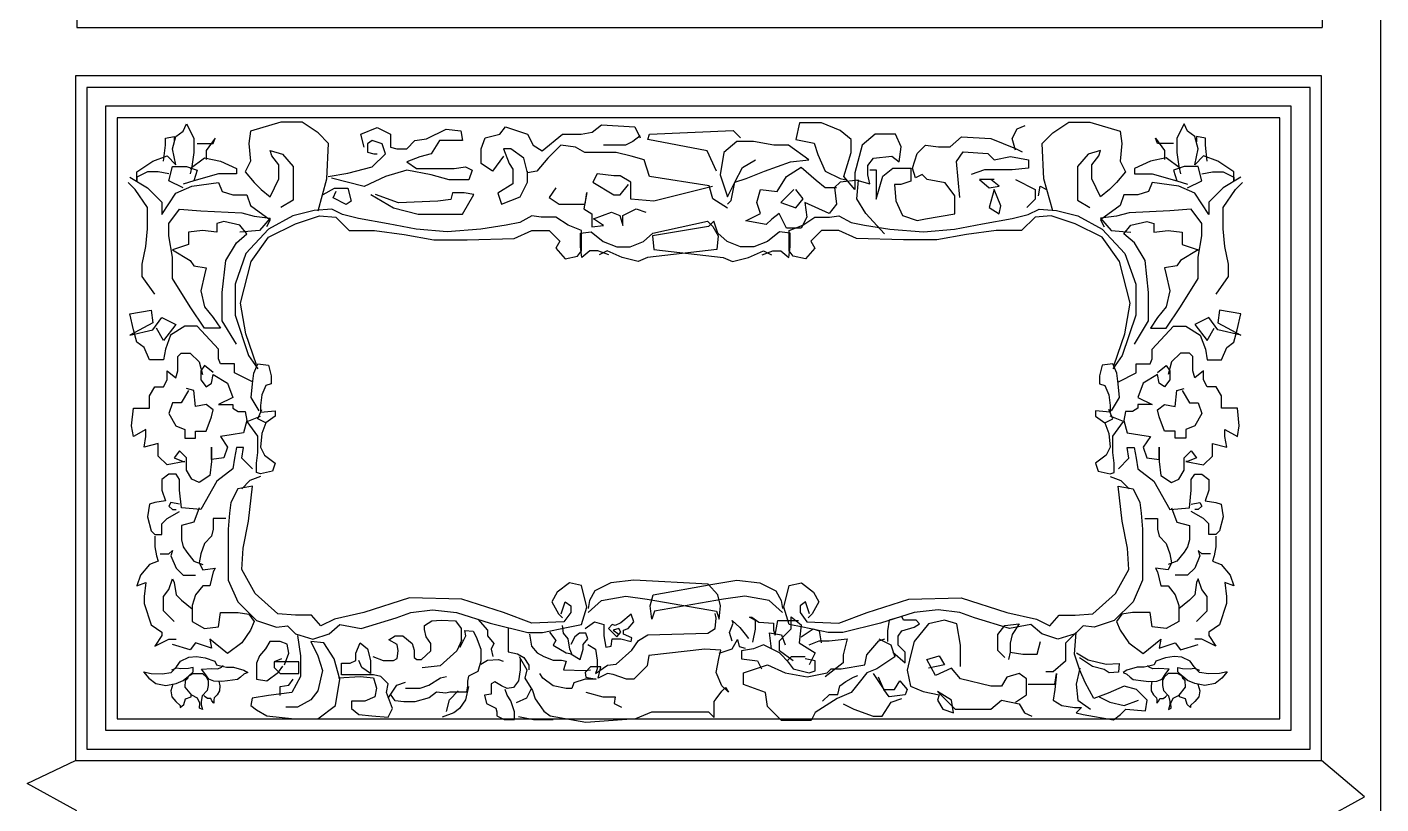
# Model space of a CAD drawing. Extents: x 1684 to 4686, y 4591 to 8092.
# Drawn here: x 2717 to 3659, y 6774 to 7314 of the extents above; entities that cross this region are included whole.
import ezdxf

# ---------------------------------------------------------------- set-up
doc = ezdxf.new("R2010")
doc.units = 0
doc.header["$MEASUREMENT"] = 0
doc.layers.add('3', color=3, linetype='CONTINUOUS')
doc.layers.add('7', color=7, linetype='CONTINUOUS')

msp = doc.modelspace()

# ---------------------------------------------------------------- linework, layer by layer
at = {"layer": '3'}
for p, q in [((2717.01, 6788.38), (2750.63, 6804.34)), ((3647.8, 6778.99), (3617.81, 6804.34)), ((2751.59, 6769.32), (2717.01, 6788.38)), ((3618.28, 6762.84), (3647.8, 6778.99))]:
    msp.add_line(p, q, dxfattribs=at)
for points in [[(2758.63, 6812.34), (3609.81, 6812.34), (3609.81, 7272.44), (2758.63, 7272.44)], [(2779.63, 6833.34), (3588.81, 6833.34), (3588.81, 7251.44), (2779.63, 7251.44)]]:
    msp.add_lwpolyline(points, close=True, dxfattribs=at)
for points in [[(2815.7, 7212.5), (2808.28, 7213.73), (2800.87, 7213.73), (2793.46, 7210.03), (2793.46, 7207.56), (2793.46, 7213.73), (2804.58, 7221.14), (2814.46, 7224.84), (2820.64, 7218.67), (2818.17, 7229.77), (2820.64, 7238.41), (2825.58, 7242.11), (2828.05, 7247.05), (2832.99, 7237.18), (2832.99, 7227.31), (2831.76, 7217.43), (2830.52, 7212.5)], [(2919.47, 7186.58), (2925.65, 7208.8), (2926.88, 7233.48), (2919.47, 7240.88), (2908.35, 7248.28), (2893.53, 7248.28), (2872.52, 7242.11), (2871.29, 7233.48), (2872.52, 7221.14), (2868.82, 7213.73), (2875, 7206.33), (2879.94, 7201.39), (2886.11, 7196.46), (2892.29, 7208.8), (2892.29, 7218.67), (2887.35, 7224.84), (2886.11, 7228.54), (2894.76, 7226.07), (2902.17, 7217.43), (2902.17, 7203.86), (2902.17, 7193.99), (2893.53, 7189.05)], [(3048.56, 7224.61), (3040.84, 7214.33), (3033.12, 7219.47), (3033.12, 7229.75), (3035.69, 7237.46), (3045.98, 7240.03), (3049.84, 7245.17), (3065.28, 7240.03), (3069.14, 7232.32), (3075.57, 7228.46), (3089.72, 7240.03), (3102.59, 7240.03), (3110.31, 7241.31), (3116.74, 7246.45), (3139.9, 7245.17), (3143.76, 7237.46)], [(3294.37, 7207.92), (3303.38, 7205.35), (3302.09, 7211.78), (3302.09, 7218.2), (3305.95, 7223.34), (3318.82, 7224.63), (3323.96, 7220.77), (3325.25, 7231.06), (3321.39, 7240.05), (3307.24, 7240.05), (3298.23, 7232.34), (3293.09, 7213.06), (3293.09, 7201.5), (3285.37, 7210.49), (3290.51, 7227.2), (3290.51, 7236.2), (3282.8, 7242.62), (3269.93, 7247.76), (3254.49, 7247.76), (3251.92, 7236.2), (3264.78, 7233.63), (3267.36, 7225.91), (3272.5, 7214.35), (3282.8, 7209.21), (3287.94, 7207.92)], [(3404.87, 7228.91), (3402.59, 7236.87), (3406.01, 7243.7), (3411.7, 7245.98)], [(3430.75, 7186.58), (3424.57, 7208.8), (3423.34, 7233.48), (3430.75, 7240.88), (3441.87, 7248.28), (3456.69, 7248.28), (3477.7, 7242.11), (3478.93, 7233.48), (3477.7, 7221.14), (3481.4, 7213.73), (3475.23, 7206.33), (3470.28, 7201.39), (3464.11, 7196.46), (3457.93, 7208.8), (3457.93, 7218.67), (3462.87, 7224.84), (3464.11, 7228.54), (3455.46, 7226.07), (3448.05, 7217.43), (3448.05, 7203.86), (3448.05, 7193.99), (3456.69, 7189.05)], [(3534.52, 7212.5), (3541.94, 7213.73), (3549.35, 7213.73), (3556.76, 7210.03), (3556.76, 7207.56), (3556.76, 7213.73), (3545.64, 7221.14), (3535.76, 7224.84), (3529.58, 7218.67), (3532.05, 7229.77), (3529.58, 7238.41), (3524.64, 7242.11), (3522.17, 7247.05), (3517.23, 7237.18), (3517.23, 7227.31), (3518.46, 7217.43), (3519.7, 7212.5)], [(2811.99, 7221.14), (2813.23, 7232.24), (2813.23, 7237.18), (2819.4, 7238.41), (2819.4, 7234.71)], [(2835.46, 7233.48), (2841.64, 7233.48), (2846.58, 7233.48), (2847.82, 7237.18), (2841.64, 7228.54), (2841.64, 7222.37)], [(2951.57, 7230.96), (2949.29, 7240.07), (2960.69, 7244.62), (2969.8, 7240.07), (2969.8, 7230.96), (2974.36, 7229.82), (2981.2, 7229.82), (2986.89, 7235.52), (2994.87, 7236.65), (3008.54, 7243.48), (3018.8, 7242.34), (3019.94, 7235.52), (3011.96, 7235.52), (3003.99, 7235.52), (2998.29, 7226.41), (2990.31, 7224.13), (2981.2, 7220.72), (2988.03, 7216.17), (3001.71, 7216.17), (3014.24, 7216.17), (3022.22, 7217.3), (3026.78, 7215.03), (3024.5, 7208.2), (3010.82, 7208.2), (2998.29, 7211.61), (2981.2, 7215.03), (2966.38, 7210.48), (2951.57, 7203.65), (2928.78, 7209.34)], [(3143.76, 7238.74), (3138.61, 7234.89), (3133.47, 7232.32), (3118.03, 7232.32)], [(3196.79, 7214.33), (3190.36, 7228.46), (3148.9, 7236.17), (3150.19, 7240.03), (3208.37, 7242.6), (3213.51, 7237.46)], [(3303.46, 7215.25), (3308.01, 7215.25), (3308.01, 7202.73), (3308.01, 7194.76), (3312.57, 7210.69), (3319.41, 7216.39), (3331.94, 7216.39), (3331.94, 7207.28), (3325.11, 7205), (3320.55, 7205), (3321.69, 7193.62), (3326.24, 7183.38), (3336.5, 7179.96), (3342.2, 7181.1), (3362.71, 7184.52), (3362.71, 7197.04), (3355.87, 7206.14), (3343.34, 7208.42), (3339.92, 7211.83), (3335.36, 7209.56), (3333.08, 7216.39), (3336.5, 7226.63), (3342.2, 7232.32), (3351.31, 7231.18), (3359.29, 7231.18), (3367.27, 7238.01), (3387.78, 7236.87), (3404.87, 7230.04), (3409.43, 7227.77)], [(3514.76, 7233.48), (3508.58, 7233.48), (3503.64, 7233.48), (3502.4, 7237.18), (3508.58, 7228.54), (3508.58, 7222.37)], [(3538.23, 7221.14), (3537, 7232.24), (3537, 7237.18), (3530.82, 7238.41), (3530.82, 7234.71)], [(2926.5, 7210.48), (2940.18, 7212.75), (2957.27, 7217.3), (2966.38, 7226.41), (2964.11, 7233.24), (2957.27, 7235.52), (2953.85, 7233.24), (2953.85, 7227.55), (2958.41, 7226.41), (2960.69, 7226.41)], [(3204.51, 7188.62), (3194.22, 7195.05), (3191.64, 7204.05), (3150.19, 7210.47), (3146.33, 7222.04), (3137.33, 7224.61), (3127.03, 7227.18), (3105.16, 7227.18), (3098.73, 7231.03), (3088.44, 7232.32), (3079.43, 7223.32), (3071.71, 7214.33), (3065.28, 7213.04), (3062.71, 7223.32), (3053.7, 7229.75), (3048.56, 7229.75), (3052.42, 7219.47), (3054.99, 7215.61), (3054.99, 7205.33), (3044.7, 7198.91), (3047.27, 7191.19), (3060.13, 7196.34), (3065.28, 7206.62), (3065.28, 7214.33)], [(3204.51, 7191.19), (3207.08, 7193.77), (3209.65, 7206.62), (3217.37, 7209.19), (3230.24, 7214.33), (3248.25, 7220.75), (3261.11, 7222.04), (3246.96, 7232.32), (3236.67, 7232.32), (3222.52, 7234.89), (3210.94, 7234.89), (3201.94, 7227.18), (3199.36, 7211.76), (3204.51, 7196.34), (3209.65, 7206.62), (3214.8, 7216.9), (3223.81, 7222.04)], [(3366.13, 7195.9), (3363.85, 7220.94), (3368.4, 7227.77), (3385.5, 7226.63), (3390.05, 7222.08), (3401.45, 7224.35), (3413.98, 7222.08), (3413.98, 7216.39), (3402.59, 7215.25), (3383.22, 7215.25), (3374.1, 7211.83)], [(2825.58, 7202.63), (2815.7, 7207.56), (2818.17, 7217.43), (2828.05, 7217.43), (2835.46, 7214.97), (2832.99, 7207.56), (2825.58, 7205.09)], [(2830.52, 7216.2), (2840.4, 7223.6), (2851.52, 7221.14), (2862.64, 7216.2), (2862.64, 7212.5), (2850.29, 7212.5), (2832.99, 7207.56)], [(3313.67, 7170.66), (3300.81, 7184.79), (3294.37, 7195.07), (3295.66, 7207.92), (3282.8, 7206.64), (3278.94, 7202.78), (3280.22, 7191.22), (3275.08, 7184.79), (3258.35, 7192.5), (3259.64, 7182.22), (3255.78, 7174.51), (3245.49, 7174.51), (3240.34, 7184.79), (3235.19, 7180.94), (3231.33, 7177.08), (3217.18, 7179.65), (3227.48, 7184.79), (3224.9, 7192.5), (3227.48, 7201.5), (3239.05, 7200.21), (3245.49, 7210.49), (3255.78, 7216.92), (3266.07, 7207.92), (3272.5, 7202.78), (3280.22, 7202.78)], [(3519.7, 7216.2), (3509.82, 7223.6), (3498.7, 7221.14), (3487.58, 7216.2), (3487.58, 7212.5), (3499.93, 7212.5), (3517.23, 7207.56)], [(3524.64, 7202.63), (3534.52, 7207.56), (3532.05, 7217.43), (3522.17, 7217.43), (3514.76, 7214.97), (3517.23, 7207.56), (3524.64, 7205.09)], [(2788.52, 7210.03), (2800.87, 7202.63), (2810.76, 7192.75), (2810.76, 7184.12), (2820.64, 7198.92), (2831.76, 7203.86), (2850.29, 7206.33), (2852.76, 7200.16), (2860.17, 7197.69), (2870.05, 7197.69), (2872.52, 7190.29), (2886.11, 7180.41), (2883.64, 7175.48)], [(3193.97, 7203.61), (3153.12, 7193.41), (3137.07, 7194.86), (3137.07, 7206.53), (3129.77, 7210.9), (3125.39, 7210.9), (3113.72, 7212.36), (3110.8, 7206.53), (3125.39, 7197.78), (3129.77, 7197.78), (3135.61, 7205.07)], [(3390.05, 7208.42), (3379.8, 7208.42), (3386.64, 7202.73), (3393.47, 7203.86), (3387.78, 7208.42)], [(3404.87, 7208.42), (3418.54, 7201.59), (3418.54, 7194.76), (3412.84, 7189.07)], [(3561.7, 7210.03), (3549.35, 7202.63), (3539.47, 7192.75), (3539.47, 7184.12), (3529.58, 7198.92), (3518.46, 7203.86), (3499.93, 7206.33), (3497.46, 7200.16), (3490.05, 7197.69), (3480.17, 7197.69), (3477.7, 7190.29), (3464.11, 7180.41), (3466.58, 7175.48)], [(2805.81, 7128.58), (2797.17, 7140.92), (2797.17, 7149.56), (2799.64, 7161.9), (2800.87, 7174.24), (2800.87, 7189.05), (2792.22, 7201.39), (2787.28, 7206.33)], [(2923.08, 7197.95), (2931.06, 7202.51), (2940.18, 7202.51), (2942.46, 7193.4), (2939.04, 7191.13), (2929.92, 7195.68), (2932.2, 7200.23)], [(2956.13, 7197.95), (2972.08, 7188.85), (2989.17, 7184.3), (3003.99, 7184.3), (3019.94, 7184.3), (3027.92, 7197.95), (3021.08, 7199.09), (3013.1, 7199.09), (3011.96, 7194.54), (3002.85, 7193.4), (2975.5, 7192.26), (2959.55, 7197.95)], [(3084.98, 7202.73), (3080.42, 7195.9), (3087.26, 7191.34), (3091.82, 7191.34), (3105.49, 7191.34), (3106.63, 7199.31), (3104.35, 7187.93), (3110.05, 7184.52), (3110.05, 7175.41), (3118.03, 7176.55), (3111.19, 7181.1), (3123.72, 7185.65), (3129.42, 7183.38), (3131.7, 7176.55), (3131.7, 7183.38), (3140.82, 7187.93), (3147.65, 7185.65)], [(3250.63, 7201.5), (3241.63, 7192.5), (3251.92, 7188.65), (3257.07, 7195.07), (3251.92, 7201.5)], [(3390.05, 7201.59), (3386.64, 7189.07), (3393.47, 7184.52), (3394.61, 7190.21), (3390.05, 7201.59)], [(3420.82, 7197.04), (3421.96, 7203.86), (3426.52, 7201.59)], [(3544.41, 7128.58), (3553.06, 7140.92), (3553.06, 7149.56), (3550.58, 7161.9), (3549.35, 7174.24), (3549.35, 7189.05), (3558, 7201.39), (3562.94, 7206.33)], [(2862.64, 7094.03), (2852.76, 7110.07), (2852.76, 7129.82), (2855.23, 7152.03), (2862.64, 7164.37), (2870.05, 7170.54), (2865.11, 7176.71), (2853.99, 7179.18), (2849.05, 7177.95), (2849.05, 7171.78), (2839.17, 7173.01), (2829.29, 7171.78), (2829.29, 7163.14), (2818.17, 7159.43), (2830.52, 7152.03), (2832.99, 7148.33), (2841.64, 7147.09), (2840.4, 7142.16), (2837.93, 7131.05), (2840.4, 7119.95), (2846.58, 7112.54), (2851.52, 7105.14), (2840.4, 7105.14), (2830.52, 7119.95), (2818.17, 7139.69), (2818.17, 7154.5), (2815.7, 7169.31), (2815.7, 7177.95), (2823.11, 7187.82), (2837.93, 7186.58), (2866.35, 7185.35), (2875, 7182.88), (2886.11, 7181.65), (2878.7, 7173.01), (2865.11, 7171.78)], [(2876.66, 7079.57), (2869.19, 7101.04), (2865.45, 7122.51), (2872.93, 7151.44), (2885.07, 7168.24), (2903.76, 7177.58), (2920.58, 7183.18), (2931.79, 7182.25), (2941.14, 7172.91), (2958.89, 7172.91), (2979.45, 7170.11), (3000.01, 7166.38), (3023.37, 7166.38), (3056.07, 7167.31), (3068.22, 7172.91), (3080.37, 7172.91), (3087.84, 7165.44), (3085.04, 7160.78), (3091.58, 7153.31), (3099.99, 7155.18), (3102.79, 7158.91), (3102.79, 7172.91), (3093.45, 7176.64), (3085.04, 7182.25), (3074.76, 7182.25), (3068.22, 7183.18), (3059.81, 7178.51), (3050.47, 7176.64), (3032.71, 7173.84), (3009.35, 7171.98), (2987.86, 7173.84), (2968.24, 7177.58), (2947.68, 7181.31), (2936.47, 7184.11), (2928.99, 7187.85), (2916.84, 7186.91), (2901.89, 7183.18), (2885.07, 7173.84), (2869.19, 7157.04), (2861.71, 7135.58), (2861.71, 7114.11), (2871.06, 7086.11), (2877.6, 7076.77)], [(3121.75, 7156.1), (3114.27, 7158.9), (3108.67, 7158.9), (3103.06, 7154.23), (3102.12, 7161.7), (3102.12, 7171.03), (3109.6, 7171.97), (3118.01, 7165.43), (3127.35, 7161.7), (3136.7, 7161.7), (3146.04, 7165.43), (3152.58, 7171.03), (3190.41, 7179.43), (3194.14, 7175.7), (3197.88, 7169.17), (3196.95, 7159.83), (3148.85, 7154.23), (3142.3, 7151.43), (3131.09, 7154.23), (3120.81, 7158.9), (3115.21, 7156.1)], [(3228.47, 7156.1), (3235.95, 7158.9), (3241.56, 7158.9), (3247.16, 7154.23), (3248.1, 7161.7), (3248.1, 7171.03), (3240.62, 7171.97), (3232.21, 7165.43), (3222.87, 7161.7), (3213.52, 7161.7), (3204.18, 7165.43), (3197.64, 7171.03), (3194.83, 7179.43), (3191.1, 7175.7), (3152.34, 7169.17), (3153.27, 7159.83), (3201.38, 7154.23), (3207.92, 7151.43), (3219.13, 7154.23), (3229.41, 7158.9), (3235.01, 7156.1)], [(3473.56, 7079.57), (3481.03, 7101.04), (3484.77, 7122.51), (3477.29, 7151.44), (3465.15, 7168.24), (3446.46, 7177.58), (3429.64, 7183.18), (3418.43, 7182.25), (3409.08, 7172.91), (3391.33, 7172.91), (3370.77, 7170.11), (3350.21, 7166.38), (3326.85, 7166.38), (3294.15, 7167.31), (3282, 7172.91), (3269.85, 7172.91), (3262.38, 7165.44), (3265.18, 7160.78), (3258.64, 7153.31), (3250.23, 7155.18), (3247.43, 7158.91), (3247.43, 7172.91), (3256.77, 7176.64), (3265.18, 7182.25), (3275.46, 7182.25), (3282, 7183.18), (3290.41, 7178.51), (3299.76, 7176.64), (3317.51, 7173.84), (3340.87, 7171.98), (3362.36, 7173.84), (3381.98, 7177.58), (3402.54, 7181.31), (3413.75, 7184.11), (3421.23, 7187.85), (3433.38, 7186.91), (3448.33, 7183.18), (3465.15, 7173.84), (3481.03, 7157.04), (3488.51, 7135.58), (3488.51, 7114.11), (3479.16, 7086.11), (3472.62, 7076.77)], [(3487.58, 7094.03), (3497.46, 7110.07), (3497.46, 7129.82), (3494.99, 7152.03), (3487.58, 7164.37), (3480.17, 7170.54), (3485.11, 7176.71), (3496.23, 7179.18), (3501.17, 7177.95), (3501.17, 7171.78), (3511.05, 7173.01), (3520.94, 7171.78), (3520.94, 7163.14), (3532.05, 7159.43), (3519.7, 7152.03), (3517.23, 7148.33), (3508.58, 7147.09), (3509.82, 7142.16), (3512.29, 7131.05), (3509.82, 7119.95), (3503.64, 7112.54), (3498.7, 7105.14), (3509.82, 7105.14), (3519.7, 7119.95), (3532.05, 7139.69), (3532.05, 7154.5), (3534.52, 7169.31), (3534.52, 7177.95), (3527.11, 7187.82), (3512.29, 7186.58), (3483.87, 7185.35), (3475.23, 7182.88), (3464.11, 7181.65), (3471.52, 7173.01), (3485.11, 7171.78)], [(2850.29, 7090.33), (2835.46, 7106.37), (2826.82, 7106.37), (2816.93, 7100.2), (2813.23, 7090.33), (2811.99, 7082.93), (2802.11, 7082.93), (2798.4, 7091.56), (2793.46, 7095.27), (2790.99, 7103.9), (2788.52, 7115.01), (2803.34, 7117.48), (2804.58, 7108.84), (2788.52, 7100.2), (2804.58, 7103.9), (2810.76, 7112.54), (2820.64, 7107.61), (2811.99, 7096.5), (2807.05, 7105.14)], [(3499.93, 7090.33), (3514.76, 7106.37), (3523.41, 7106.37), (3533.29, 7100.2), (3537, 7090.33), (3538.23, 7082.93), (3548.11, 7082.93), (3551.82, 7091.56), (3556.76, 7095.27), (3559.23, 7103.9), (3561.7, 7115.01), (3546.88, 7117.48), (3545.64, 7108.84), (3561.7, 7100.2), (3545.64, 7103.9), (3539.47, 7112.54), (3529.58, 7107.61), (3538.23, 7096.5), (3543.17, 7105.14)], [(2846.58, 7074.12), (2840.4, 7079.06), (2837.93, 7075.35), (2837.93, 7069.18), (2841.64, 7064.25), (2845.34, 7066.72), (2846.58, 7072.89), (2856.46, 7066.72), (2860.17, 7056.84), (2850.28, 7051.91), (2860.17, 7051.91), (2860.17, 7049.44), (2863.87, 7046.97), (2868.81, 7046.97), (2870.05, 7040.8), (2867.58, 7032.16), (2858.93, 7030.93), (2851.52, 7029.7), (2856.46, 7022.29), (2853.99, 7014.89), (2845.34, 7013.65), (2845.34, 7022.29), (2845.34, 7012.42), (2844.11, 7002.55), (2836.69, 6997.61), (2831.75, 7000.08), (2828.05, 7006.25), (2828.05, 7014.89), (2823.11, 7019.82), (2819.4, 7014.89), (2825.58, 7012.42), (2826.81, 7012.42), (2814.46, 7009.95), (2808.28, 7016.12), (2808.28, 7024.76), (2798.4, 7022.29), (2799.63, 7029.7), (2799.63, 7034.63), (2790.99, 7029.7), (2789.75, 7037.1), (2790.99, 7049.44), (2799.63, 7049.44), (2802.1, 7049.44), (2802.1, 7058.08), (2805.81, 7064.25), (2811.99, 7064.25), (2814.46, 7069.18), (2814.46, 7075.35), (2820.63, 7070.42), (2821.87, 7075.35), (2821.87, 7085.23), (2824.34, 7087.69), (2830.52, 7087.69), (2836.69, 7081.52), (2839.17, 7072.89)], [(2873.78, 7067.79), (2861.42, 7073.96), (2861.42, 7080.13), (2851.54, 7080.13), (2850.31, 7083.83), (2850.29, 7090.33)], [(3476.44, 7067.79), (3488.8, 7073.96), (3488.8, 7080.13), (3498.68, 7080.13), (3499.91, 7083.83), (3499.93, 7090.33)], [(3503.64, 7074.12), (3509.82, 7079.06), (3512.29, 7075.35), (3512.29, 7069.18), (3508.58, 7064.25), (3504.88, 7066.72), (3503.64, 7072.89), (3493.76, 7066.72), (3490.05, 7056.84), (3499.94, 7051.91), (3490.05, 7051.91), (3490.05, 7049.44), (3486.35, 7046.97), (3481.41, 7046.97), (3480.17, 7040.8), (3482.64, 7032.16), (3491.29, 7030.93), (3498.7, 7029.7), (3493.76, 7022.29), (3496.23, 7014.89), (3504.88, 7013.65), (3504.88, 7022.29), (3504.88, 7012.42), (3506.11, 7002.55), (3513.53, 6997.61), (3518.47, 7000.08), (3522.17, 7006.25), (3522.17, 7014.89), (3527.12, 7019.82), (3530.82, 7014.89), (3524.64, 7012.42), (3523.41, 7012.42), (3535.76, 7009.95), (3541.94, 7016.12), (3541.94, 7024.76), (3551.82, 7022.29), (3550.59, 7029.7), (3550.59, 7034.63), (3559.24, 7029.7), (3560.47, 7037.1), (3559.24, 7049.44), (3550.59, 7049.44), (3548.12, 7049.44), (3548.12, 7058.08), (3544.41, 7064.25), (3538.23, 7064.25), (3535.76, 7069.18), (3535.76, 7075.35), (3529.59, 7070.42), (3528.35, 7075.35), (3528.35, 7085.23), (3525.88, 7087.69), (3519.7, 7087.69), (3513.53, 7081.52), (3511.06, 7072.89)], [(2878.51, 7047.55), (2872.9, 7056.88), (2873.83, 7066.22), (2874.77, 7073.69), (2877.57, 7080.22), (2885.05, 7079.29), (2886.92, 7071.82), (2886.92, 7066.22), (2883.18, 7065.28), (2880.38, 7058.75), (2879.44, 7051.28), (2879.44, 7046.62), (2889.72, 7047.55), (2889.72, 7043.82), (2883.18, 7039.15), (2877.57, 7041.95), (2880.38, 7048.48)], [(3471.71, 7047.55), (3477.32, 7056.88), (3476.39, 7066.22), (3475.45, 7073.69), (3472.65, 7080.22), (3465.17, 7079.29), (3463.3, 7071.82), (3463.3, 7066.22), (3467.04, 7065.28), (3469.85, 7058.75), (3470.78, 7051.28), (3470.78, 7046.62), (3460.5, 7047.55), (3460.5, 7043.82), (3467.04, 7039.15), (3472.65, 7041.95), (3469.85, 7048.48)], [(2829.28, 7061.78), (2824.34, 7053.14), (2818.16, 7053.14), (2815.69, 7045.74), (2820.63, 7037.1), (2826.81, 7034.63), (2826.81, 7028.46), (2834.22, 7028.46), (2834.22, 7033.4), (2841.64, 7033.4), (2845.34, 7043.27), (2846.58, 7048.21), (2841.64, 7051.91), (2834.22, 7050.67), (2832.99, 7061.78), (2828.05, 7063.01)], [(3520.94, 7061.78), (3525.88, 7053.14), (3532.06, 7053.14), (3534.53, 7045.74), (3529.59, 7037.1), (3523.41, 7034.63), (3523.41, 7028.46), (3516, 7028.46), (3516, 7033.4), (3508.58, 7033.4), (3504.88, 7043.27), (3503.64, 7048.21), (3508.58, 7051.91), (3516, 7050.67), (3517.23, 7061.78), (3522.17, 7063.01)], [(2883.18, 7039.15), (2880.38, 7031.68), (2879.44, 7022.35), (2882.24, 7016.75), (2889.72, 7011.15), (2887.85, 7005.55), (2879.44, 7003.68), (2876.64, 7004.61), (2876.64, 7011.15), (2877.57, 7018.62), (2877.57, 7029.82), (2870.1, 7040.08), (2879.44, 7043.82)], [(3467.04, 7039.15), (3469.85, 7031.68), (3470.78, 7022.35), (3467.98, 7016.75), (3460.5, 7011.15), (3462.37, 7005.55), (3470.78, 7003.68), (3473.58, 7004.61), (3473.58, 7011.15), (3472.65, 7018.62), (3472.65, 7029.82), (3480.12, 7040.08), (3470.78, 7043.82)], [(2873.8, 7007.22), (2866.38, 7014.63), (2867.62, 7022.03), (2862.68, 7022.03), (2861.44, 7014.63), (2860.21, 7007.22), (2849.09, 6998.58), (2837.97, 6978.84), (2824.38, 6980.07), (2823.15, 6992.41), (2823.15, 6999.82), (2820.67, 7003.52), (2815.73, 7003.52), (2810.79, 6999.82), (2810.79, 6992.41), (2813.26, 6985.01), (2805.85, 6983.77), (2802.14, 6982.54), (2800.91, 6973.9), (2803.38, 6964.03), (2805.85, 6961.56), (2810.79, 6961.56), (2810.79, 6968.97), (2814.5, 6972.67), (2823.15, 6977.6)], [(3476.42, 7007.22), (3483.84, 7014.63), (3482.6, 7022.03), (3487.54, 7022.03), (3488.78, 7014.63), (3490.01, 7007.22), (3501.13, 6998.58), (3512.25, 6978.84), (3525.84, 6980.07), (3527.08, 6992.41), (3527.08, 6999.82), (3529.55, 7003.52), (3534.49, 7003.52), (3539.43, 6999.82), (3539.43, 6992.41), (3536.96, 6985.01), (3544.37, 6983.77), (3548.08, 6982.54), (3549.31, 6973.9), (3546.84, 6964.03), (3544.37, 6961.56), (3539.43, 6961.56), (3539.43, 6968.97), (3535.72, 6972.67), (3527.08, 6977.6)], [(2879.44, 7001.81), (2871.97, 6999.01), (2866.36, 6993.41)], [(3470.78, 7001.81), (3478.26, 6999.01), (3483.86, 6993.41)], [(3088.78, 6906.39), (3091.58, 6914.79), (3095.32, 6911.99), (3095.32, 6907.33), (3090.65, 6900.79), (3068.22, 6899.86), (3048.6, 6907.33), (3019.63, 6916.66), (2983.19, 6917.59), (2951.42, 6907.33), (2930.86, 6902.66), (2921.52, 6897.99), (2914.98, 6905.46), (2903.77, 6905.46), (2891.62, 6906.39), (2875.73, 6920.4), (2866.39, 6937.2), (2867.32, 6952.13), (2871.06, 6970.8), (2873.86, 6995.07), (2863.59, 6993.2), (2858.91, 6983.87), (2857.98, 6976.4), (2857.04, 6965.2), (2857.04, 6944.66), (2857.04, 6929.73), (2863.59, 6914.79), (2876.67, 6901.73), (2890.68, 6897.06), (2898.16, 6897.99), (2903.77, 6892.39), (2915.91, 6888.66), (2927.13, 6892.39), (2934.6, 6898.93), (2949.55, 6896.13), (2973.85, 6903.59), (2984.13, 6907.33), (2999.08, 6909.19), (3015.9, 6907.33), (3039.26, 6899.86), (3065.42, 6893.33), (3075.7, 6893.33), (3093.45, 6897.06), (3102.8, 6898.93), (3106.53, 6911.06), (3102.8, 6926), (3094.39, 6927.86), (3085.98, 6921.33), (3082.24, 6914.79), (3086.91, 6906.39), (3089.71, 6903.59)], [(3261.44, 6906.39), (3258.64, 6914.79), (3254.9, 6911.99), (3254.9, 6907.33), (3259.57, 6900.79), (3282, 6899.86), (3301.62, 6907.33), (3330.59, 6916.66), (3367.03, 6917.59), (3398.8, 6907.33), (3419.36, 6902.66), (3428.7, 6897.99), (3435.24, 6905.46), (3446.46, 6905.46), (3458.6, 6906.39), (3474.49, 6920.4), (3483.83, 6937.2), (3482.9, 6952.13), (3479.16, 6970.8), (3476.36, 6995.07), (3486.64, 6993.2), (3491.31, 6983.87), (3492.24, 6976.4), (3493.18, 6965.2), (3493.18, 6944.66), (3493.18, 6929.73), (3486.64, 6914.79), (3473.55, 6901.73), (3459.54, 6897.06), (3452.06, 6897.99), (3446.46, 6892.39), (3434.31, 6888.66), (3423.09, 6892.39), (3415.62, 6898.93), (3400.67, 6896.13), (3376.37, 6903.59), (3366.1, 6907.33), (3351.14, 6909.19), (3334.32, 6907.33), (3310.96, 6899.86), (3284.8, 6893.33), (3274.52, 6893.33), (3256.77, 6897.06), (3247.42, 6898.93), (3243.69, 6911.06), (3247.42, 6926), (3255.83, 6927.86), (3264.24, 6921.33), (3267.98, 6914.79), (3263.31, 6906.39), (3260.51, 6903.59)], [(2823.15, 6982.54), (2816.97, 6983.77), (2815.73, 6981.31), (2818.2, 6978.84), (2820.67, 6978.84)], [(3527.08, 6982.54), (3533.25, 6983.77), (3534.49, 6981.31), (3532.02, 6978.84), (3529.55, 6978.84)], [(2836.73, 6980.07), (2833.03, 6970.2), (2824.38, 6967.73), (2824.38, 6957.86), (2825.62, 6952.92)], [(2855.27, 6972.67), (2846.62, 6972.67), (2846.62, 6965.26), (2845.38, 6960.33), (2840.44, 6955.39), (2837.97, 6947.99), (2836.73, 6941.82), (2839.21, 6936.88), (2847.85, 6938.12), (2846.62, 6935.65)], [(3494.96, 6972.67), (3503.6, 6972.67), (3503.6, 6965.26), (3504.84, 6960.33), (3509.78, 6955.39), (3512.25, 6947.99), (3513.49, 6941.82), (3511.02, 6936.88), (3502.37, 6938.12), (3503.6, 6935.65)], [(3513.49, 6980.07), (3517.19, 6970.2), (3525.84, 6967.73), (3525.84, 6957.86), (3524.61, 6952.92)], [(2805.85, 6960.33), (2805.85, 6952.92), (2807.09, 6946.75), (2808.32, 6943.05), (2802.14, 6940.58), (2795.97, 6933.18), (2793.5, 6925.78), (2799.67, 6928.24), (2798.44, 6918.37), (2798.44, 6913.44), (2803.38, 6898.63), (2810.79, 6893.69), (2810.79, 6891.22), (2805.85, 6883.82), (2815.73, 6888.75), (2818.2, 6888.75), (2820.67, 6888.75)], [(3544.37, 6960.33), (3544.37, 6952.92), (3543.14, 6946.75), (3541.9, 6943.05), (3548.08, 6940.58), (3554.25, 6933.18), (3556.73, 6925.78), (3550.55, 6928.24), (3551.78, 6918.37), (3551.78, 6913.44), (3546.84, 6898.63), (3539.43, 6893.69), (3539.43, 6891.22), (3544.37, 6883.82), (3534.49, 6888.75), (3532.02, 6888.75), (3529.55, 6888.75)], [(2809.56, 6947.99), (2815.73, 6947.99), (2818.2, 6950.46), (2816.97, 6946.75), (2820.67, 6938.12), (2825.62, 6933.18), (2834.26, 6933.18)], [(2825.62, 6952.92), (2828.09, 6949.22), (2833.03, 6943.05), (2839.21, 6940.58)], [(3524.61, 6952.92), (3522.13, 6949.22), (3517.19, 6943.05), (3511.02, 6940.58)], [(3540.67, 6947.99), (3534.49, 6947.99), (3532.02, 6950.46), (3533.25, 6946.75), (3529.55, 6938.12), (3524.61, 6933.18), (3515.96, 6933.18)], [(2846.62, 6935.65), (2844.15, 6925.78), (2839.21, 6925.78), (2834.26, 6919.61), (2831.79, 6912.2), (2831.79, 6901.1), (2840.44, 6896.16), (2850.32, 6897.39), (2851.56, 6907.27), (2860.21, 6907.27), (2863.91, 6907.27), (2871.33, 6906.03), (2875.03, 6901.1), (2872.56, 6894.92), (2866.38, 6886.29), (2856.5, 6878.88), (2844.15, 6888.75), (2845.38, 6882.58), (2834.26, 6886.29), (2830.56, 6881.35), (2818.2, 6885.05)], [(3503.6, 6935.65), (3506.07, 6925.78), (3511.02, 6925.78), (3515.96, 6919.61), (3518.43, 6912.2), (3518.43, 6901.1), (3509.78, 6896.16), (3499.9, 6897.39), (3498.66, 6907.27), (3490.01, 6907.27), (3486.31, 6907.27), (3478.9, 6906.03), (3475.19, 6901.1), (3477.66, 6894.92), (3483.84, 6886.29), (3493.72, 6878.88), (3506.07, 6888.75), (3504.84, 6882.58), (3515.96, 6886.29), (3519.66, 6881.35), (3532.02, 6885.05)], [(2819.44, 6901.1), (2812.03, 6908.5), (2812.03, 6918.37), (2815.73, 6923.31), (2818.2, 6930.71), (2819.44, 6928.24), (2820.67, 6919.61), (2824.38, 6915.9), (2831.79, 6909.73)], [(3107.47, 6907.33), (3116.81, 6915.73), (3133.63, 6918.53), (3148.58, 6916.66), (3196.68, 6908.26), (3198.55, 6902.66), (3199.49, 6911.99), (3197.62, 6919.46), (3191.08, 6926.93), (3139.24, 6929.73), (3123.35, 6927.86), (3112.14, 6922.26), (3108.4, 6915.73), (3107.47, 6910.13)], [(3242.75, 6907.33), (3233.41, 6915.73), (3216.59, 6918.53), (3201.64, 6916.66), (3153.54, 6908.26), (3151.67, 6902.66), (3150.73, 6911.99), (3152.6, 6919.46), (3194.16, 6926.93), (3210.98, 6929.73), (3226.87, 6927.86), (3238.08, 6922.26), (3241.82, 6915.73), (3242.75, 6910.13)], [(3530.78, 6901.1), (3538.19, 6908.5), (3538.19, 6918.37), (3534.49, 6923.31), (3532.02, 6930.71), (3530.78, 6928.24), (3529.55, 6919.61), (3525.84, 6915.9), (3518.43, 6909.73)], [(3105.29, 6896.22), (3111.83, 6900.79), (3118.37, 6898.83), (3118.37, 6891), (3119.67, 6883.16), (3123.59, 6883.81), (3124.25, 6889.04), (3130.13, 6889.04), (3137.32, 6887.08), (3137.97, 6889.69), (3132.09, 6892.3), (3132.09, 6894.91), (3135.36, 6896.22), (3139.28, 6900.79), (3137.32, 6906.01), (3130.13, 6900.14), (3126.21, 6898.18), (3124.25, 6898.83), (3121.63, 6896.22), (3127.52, 6890.34), (3130.13, 6893.61), (3128.82, 6896.22), (3124.9, 6894.91), (3128.82, 6892.3)], [(3107.25, 6885.12), (3112.48, 6881.86), (3113.79, 6874.02), (3113.79, 6868.14), (3112.48, 6864.88), (3120.98, 6870.76), (3126.86, 6871.41), (3137.97, 6881.2), (3142.55, 6887.73), (3149.09, 6891.65), (3190.64, 6892.95), (3195.87, 6896.22), (3196.52, 6903.4), (3195.87, 6906.67)], [(2957.54, 6876.6), (2964.73, 6873.99), (2971.92, 6873.99), (2974.54, 6875.29), (2975.19, 6880.52), (2974.54, 6885.09), (2968.66, 6888.35), (2973.23, 6890.96), (2978.46, 6890.96), (2985, 6885.74), (2986.3, 6881.17), (2986.3, 6875.95), (2988.26, 6874.64), (2991.53, 6874.64), (2998.07, 6880.52), (2998.07, 6885.74), (2994.8, 6890.31), (2993.49, 6895.53), (2993.49, 6898.15), (2998.72, 6901.41), (3005.26, 6902.06), (3015.06, 6901.41), (3018.99, 6896.19), (3018.99, 6887.7), (3018.33, 6883.13), (3022.25, 6890.96), (3021.6, 6894.88), (3027.48, 6894.23), (3029.44, 6890.31), (3032.71, 6881.82), (3032.71, 6873.33), (3030.75, 6866.15), (3024.21, 6862.89), (3023.56, 6859.62), (3023.56, 6856.36), (3022.91, 6851.79), (3015.72, 6851.79), (3011.14, 6851.79), (3008.53, 6851.14), (3001.99, 6851.79), (2996.76, 6847.87), (2986.96, 6845.26), (2979.11, 6845.26), (2973.23, 6845.91), (2969.96, 6850.48)], [(3030.78, 6902.75), (3037.31, 6894.91), (3037.31, 6891), (3041.89, 6885.77), (3039.93, 6881.86), (3041.24, 6876.63)], [(3051.69, 6896.87), (3051.69, 6879.9), (3058.23, 6878.59), (3062.81, 6875.98), (3066.07, 6870.76), (3066.07, 6867.49)], [(3080.45, 6893.61), (3085.03, 6887.73), (3083.07, 6884.47), (3092.22, 6879.24), (3096.14, 6878.59), (3094.83, 6881.86), (3093.53, 6889.04), (3090.26, 6892.95), (3089.6, 6898.18)], [(3207.71, 6887.33), (3205.91, 6893.31), (3207.11, 6896.9), (3208.31, 6899.88), (3207.71, 6901.68), (3213.09, 6896.9), (3216.68, 6892.12), (3219.08, 6889.13)], [(3222.07, 6886.74), (3223.86, 6895.7), (3223.86, 6901.68), (3219.67, 6904.07), (3221.47, 6904.07), (3226.26, 6900.48), (3236.43, 6899.88), (3236.43, 6895.1), (3237.62, 6891.52), (3239.42, 6901.68), (3247.79, 6901.68), (3253.78, 6901.68)], [(3250.22, 6873.72), (3240.52, 6880.64), (3240.52, 6887.56), (3244.68, 6891.71), (3248.83, 6895.86), (3248.83, 6900.02), (3248.83, 6904.17), (3255.76, 6898.63), (3254.38, 6886.17), (3265.46, 6879.25), (3261.31, 6870.95)], [(3319.52, 6879.65), (3328.19, 6872.23), (3328.19, 6879.65), (3323.23, 6884.6), (3323.23, 6890.79), (3325.71, 6894.5), (3334.38, 6896.97), (3338.09, 6899.45), (3335.62, 6901.92), (3326.95, 6901.92), (3325.71, 6904.39), (3317.04, 6901.92), (3315.8, 6894.5), (3315.8, 6887.08)], [(3366.58, 6869.76), (3366.58, 6884.6), (3364.1, 6899.45), (3355.43, 6901.92), (3344.29, 6899.45), (3334.38, 6887.08), (3331.9, 6877.18), (3329.43, 6867.28), (3331.9, 6856.15), (3340.57, 6852.44), (3351.72, 6849.97), (3351.72, 6849.97), (3350.48, 6846.25), (3354.19, 6840.07), (3361.62, 6837.6), (3360.38, 6846.25), (3350.48, 6852.44), (3362.86, 6840.07), (3377.72, 6840.07), (3387.63, 6840.07), (3395.06, 6846.25), (3407.44, 6843.78), (3411.16, 6837.6), (3416.11, 6835.12)], [(3397.54, 6875.94), (3392.58, 6880.89), (3392.58, 6892.02), (3397.54, 6898.21), (3407.44, 6899.45), (3402.49, 6892.02), (3401.25, 6885.84), (3401.25, 6879.65), (3400.01, 6874.71)], [(2905.22, 6891.25), (2907.25, 6877.04), (2907.25, 6862.84), (2901.15, 6851.67), (2884.9, 6849.64), (2873.72, 6847.61), (2872.71, 6842.54), (2876.77, 6839.49), (2883.88, 6835.43), (2903.19, 6833.4), (2919.44, 6833.4), (2931.63, 6842.54), (2934.68, 6860.81), (2930.62, 6875.01), (2923.51, 6886.18), (2914.36, 6887.19), (2919.44, 6877.04), (2922.49, 6866.9), (2919.44, 6852.69), (2914.36, 6846.6), (2905.22, 6841.52), (2897.09, 6841.52)], [(2896.07, 6870.96), (2899.12, 6879.07), (2898.11, 6885.16), (2893.03, 6887.19), (2885.91, 6887.19), (2882.87, 6882.12), (2878.8, 6877.04), (2876.77, 6871.97), (2876.77, 6866.9), (2876.77, 6860.81), (2883.88, 6859.79), (2892.01, 6865.88), (2895.06, 6869.94)], [(3019.46, 6888.36), (3016.19, 6880.52), (3004.42, 6870.08), (2992, 6868.77)], [(3066.73, 6892.3), (3068.03, 6883.81), (3071.96, 6879.24), (3076.53, 6876.63), (3083.07, 6874.02), (3088.95, 6874.02), (3092.22, 6873.37), (3090.26, 6867.49), (3105.29, 6866.84), (3109.21, 6867.49)], [(3095.49, 6878.59), (3102.02, 6874.67), (3103.99, 6881.86), (3103.99, 6885.12), (3107.25, 6889.04), (3105.95, 6892.95), (3101.37, 6892.95), (3098.1, 6890.34), (3095.49, 6885.12)], [(3198.73, 6878.97), (3207.71, 6881.96), (3211.3, 6888.53), (3212.5, 6883.75), (3216.68, 6882.55)], [(3309.81, 6888.94), (3318.12, 6884.79), (3320.89, 6876.48), (3308.42, 6868.18), (3301.49, 6865.41), (3295.95, 6858.49), (3290.41, 6851.57), (3280.71, 6847.42), (3265.46, 6837.73), (3262.69, 6832.19), (3241.91, 6832.19), (3232.21, 6841.88), (3230.82, 6851.57), (3215.58, 6857.11), (3215.58, 6865.41), (3232.21, 6870.95), (3244.68, 6865.41), (3259.92, 6862.64), (3273.78, 6865.41), (3276.55, 6868.18), (3283.48, 6868.18), (3300.11, 6870.95), (3301.49, 6877.87), (3309.81, 6887.56), (3313.96, 6888.94)], [(3234.98, 6882.02), (3233.59, 6893.09), (3241.91, 6891.71), (3244.68, 6884.79)], [(3255.76, 6890.33), (3264.08, 6895.86), (3268.23, 6894.48), (3269.62, 6886.17)], [(3261.31, 6884.79), (3268.23, 6887.56), (3275.16, 6887.56), (3287.63, 6888.94), (3284.86, 6877.87), (3284.86, 6872.33), (3272.39, 6862.64)], [(3413.63, 6857.39), (3422.3, 6857.39), (3432.21, 6857.39), (3433.45, 6864.81), (3432.21, 6853.68), (3430.97, 6846.25), (3437.16, 6842.54), (3445.83, 6841.31), (3450.78, 6841.31), (3447.07, 6837.6), (3452.02, 6836.36), (3473.08, 6832.65), (3478.03, 6836.36), (3481.74, 6840.07), (3495.37, 6838.83), (3496.6, 6846.25), (3489.17, 6853.68), (3480.51, 6856.15), (3469.36, 6851.2), (3459.45, 6847.49), (3453.26, 6858.62), (3449.55, 6867.28), (3445.83, 6878.42), (3447.07, 6893.26), (3439.64, 6885.84), (3439.64, 6873.47), (3430.97, 6866.05), (3426.02, 6866.05)], [(2933.67, 6861.82), (2948.91, 6862.84), (2958.05, 6861.82), (2960.08, 6854.72), (2959.07, 6848.63), (2951.95, 6845.58), (2942.81, 6845.58), (2942.81, 6840.51), (2947.89, 6836.45), (2957.03, 6835.43), (2968.21, 6834.42), (2971.26, 6840.51), (2967.19, 6851.67), (2968.21, 6857.76), (2963.13, 6862.84), (2958.05, 6863.85), (2950.94, 6863.85), (2941.79, 6863.85), (2935.7, 6863.85), (2935.7, 6871.97), (2941.79, 6871.97), (2945.86, 6874), (2945.86, 6879.07), (2948.91, 6886.18), (2953.99, 6882.12), (2956.02, 6874), (2956.02, 6864.87), (2949.92, 6868.93), (2947.89, 6874)], [(3059.54, 6876.63), (3064.77, 6867.49), (3063.46, 6861.61), (3068.69, 6853.13), (3070.65, 6847.25), (3073.26, 6843.33), (3076.53, 6838.76), (3081.11, 6835.5), (3105.95, 6830.93), (3140.59, 6833.54), (3151.7, 6838.11), (3191.3, 6838.11), (3195.22, 6834.19), (3195.22, 6839.42), (3195.22, 6845.29), (3196.52, 6847.25), (3200.45, 6852.47), (3203.06, 6855.09), (3205.02, 6851.82), (3200.45, 6856.39), (3196.52, 6865.53), (3198.49, 6875.33), (3199.79, 6881.2), (3188.68, 6881.86), (3149.74, 6877.28), (3148.43, 6870.1), (3139.28, 6860.96), (3134.05, 6860.96), (3124.9, 6864.23), (3120.98, 6864.88), (3114.44, 6861.61), (3116.4, 6869.45), (3109.21, 6869.45), (3105.29, 6865.53), (3105.95, 6862.27), (3113.14, 6860.96), (3105.29, 6860.96), (3097.45, 6858.35), (3096.14, 6854.43), (3092.22, 6854.43), (3083.07, 6856.39), (3075.88, 6861.61), (3073.92, 6864.88)], [(3247.45, 6872.33), (3240.52, 6879.25), (3229.43, 6884.79), (3222.51, 6882.02), (3214.19, 6880.64), (3214.19, 6875.1), (3225.28, 6873.72), (3228.05, 6868.18)], [(3401.25, 6879.65), (3409.92, 6878.42), (3419.83, 6878.42), (3422.3, 6887.08)], [(3447.31, 6879.3), (3455.37, 6874.27), (3467.97, 6871.25), (3477.03, 6871.75), (3476.53, 6865.71), (3469.98, 6865.21), (3466.45, 6867.72), (3458.39, 6869.74), (3449.33, 6875.77)], [(2894.04, 6875.01), (2888.96, 6872.99), (2888.96, 6868.93), (2893.03, 6864.87), (2901.15, 6864.87), (2906.23, 6864.87), (2906.23, 6872.99), (2897.09, 6872.99), (2888.96, 6872.99)], [(3032.74, 6871.41), (3037.31, 6874.02), (3045.16, 6874.67), (3048.43, 6873.37)], [(3060.19, 6875.33), (3060.19, 6867.49), (3058.88, 6859.66), (3055.62, 6855.09), (3051.04, 6854.43), (3047.12, 6856.39), (3042.54, 6859), (3039.93, 6857.7), (3039.93, 6852.47), (3039.93, 6850.52), (3035.35, 6849.86), (3036.66, 6843.99), (3043.2, 6840.72), (3043.85, 6838.11), (3043.85, 6835.5), (3049.08, 6832.89), (3056.27, 6832.89), (3056.27, 6838.11), (3053.65, 6845.94), (3051.04, 6849.86), (3049.73, 6853.78)], [(3258.53, 6876.48), (3248.83, 6876.48), (3246.06, 6873.72), (3250.22, 6868.18), (3261.31, 6865.41), (3265.46, 6866.79), (3265.46, 6873.72), (3258.53, 6875.1)], [(3404.97, 6845.02), (3412.4, 6849.97), (3412.4, 6861.1), (3407.44, 6864.81), (3398.77, 6862.34), (3395.06, 6856.15), (3387.63, 6856.15), (3366.58, 6861.1), (3360.38, 6868.52), (3349.24, 6863.57), (3343.05, 6874.71), (3351.72, 6877.18), (3355.43, 6870.99), (3344.29, 6868.52)], [(3449.55, 6868.52), (3447.07, 6857.39), (3448.31, 6846.25), (3456.98, 6840.07)], [(2893.03, 6849.64), (2893.03, 6855.73), (2899.12, 6856.75), (2902.17, 6860.81)], [(2980.4, 6854.72), (2990.56, 6854.72), (2996.66, 6856.75), (3004.79, 6861.82), (3008.85, 6862.84)], [(3270.53, 6845.5), (3275.32, 6850.28), (3281.3, 6850.28), (3282.5, 6856.26), (3286.68, 6859.25), (3292.07, 6862.23), (3295.06, 6863.43)], [(3305.9, 6864.81), (3313.33, 6853.68), (3320.76, 6853.68), (3324.47, 6859.86), (3329.43, 6853.68), (3328.19, 6849.97), (3317.04, 6848.73), (3313.33, 6853.68), (3309.61, 6862.34)], [(2968.21, 6847.61), (2974.31, 6856.75), (2980.4, 6858.78)], [(3024.09, 6855.73), (3022.06, 6846.6), (3017.99, 6840.51), (3013.93, 6837.46), (3005.8, 6834.42)], [(3008.85, 6838.48), (3010.88, 6846.6), (3016.98, 6852.69)], [(3057.58, 6844.64), (3064.77, 6847.9), (3068.03, 6854.43)], [(3105.95, 6851.82), (3117.71, 6848.56), (3122.94, 6848.56), (3126.21, 6848.56), (3125.56, 6843.99), (3130.78, 6841.37)], [(3284.84, 6843.78), (3292.27, 6840.07), (3305.9, 6835.12), (3312.09, 6835.12), (3318.28, 6845.02), (3325.71, 6847.49)], [(3463.17, 6848.73), (3470.6, 6845.02), (3480.51, 6842.54), (3490.41, 6846.25)], [(3058.88, 6834.85), (3069.34, 6832.89), (3083.07, 6832.89)]]:
    msp.add_lwpolyline(points, dxfattribs=at)
at = {"layer": '3', "color": 3}
for points in [[(2798.11, 6865.92), (2803.46, 6864.77), (2811.1, 6864.58), (2817.22, 6865.54), (2821.04, 6869.54), (2823.71, 6873.36), (2829.64, 6876.23), (2834.99, 6876.61), (2840.91, 6875.65), (2847.6, 6873.36), (2848.94, 6870.88), (2851.61, 6870.12), (2855.82, 6869.16), (2860.59, 6869.35), (2867.86, 6867.06), (2870.53, 6865.54), (2867.86, 6864.39), (2865.56, 6862.29), (2863.46, 6860.76), (2856.39, 6859.81), (2852.57, 6859.24), (2847.03, 6859.62), (2843.4, 6860.96), (2840.72, 6864.77), (2838.43, 6867.83), (2845.69, 6868.4), (2849.7, 6868.21), (2852.38, 6869.35), (2853.52, 6870.31)], [(2798.11, 6865.92), (2801.74, 6861.72), (2806.51, 6857.9), (2813.59, 6856.56), (2820.66, 6857.9), (2825.62, 6860), (2829.26, 6863.05), (2832.5, 6865.92), (2832.5, 6868.97), (2829.26, 6868.4), (2823.9, 6868.21), (2821.04, 6868.59), (2817.41, 6867.06)], [(3552.11, 6865.92), (3546.76, 6864.77), (3539.12, 6864.58), (3533, 6865.54), (3529.18, 6869.54), (3526.51, 6873.36), (3520.58, 6876.23), (3515.23, 6876.61), (3509.31, 6875.65), (3502.62, 6873.36), (3501.28, 6870.88), (3498.61, 6870.12), (3494.4, 6869.16), (3489.63, 6869.35), (3482.36, 6867.06), (3479.69, 6865.54), (3482.36, 6864.39), (3484.66, 6862.29), (3486.76, 6860.76), (3493.83, 6859.81), (3497.65, 6859.24), (3503.19, 6859.62), (3506.82, 6860.96), (3509.5, 6864.77), (3511.79, 6867.83), (3504.53, 6868.4), (3500.52, 6868.21), (3497.84, 6869.35), (3496.7, 6870.31)], [(3552.11, 6865.92), (3548.48, 6861.72), (3543.71, 6857.9), (3536.64, 6856.56), (3529.56, 6857.9), (3524.6, 6860), (3520.97, 6863.05), (3517.72, 6865.92), (3517.72, 6868.97), (3520.97, 6868.4), (3526.32, 6868.21), (3529.18, 6868.59), (3532.81, 6867.06)], [(2828.68, 6860.96), (2829.45, 6863.05), (2832.69, 6864.96), (2839.19, 6864.96), (2841.87, 6862.29), (2843.01, 6859.81), (2843.01, 6856.56), (2842.44, 6852.94), (2838.81, 6849.31), (2838.05, 6845.49), (2838.05, 6843.01), (2839, 6839.77), (2837.09, 6840.72), (2837.28, 6844.16), (2835.56, 6847.59), (2831.55, 6849.88), (2826.96, 6855.42), (2827.34, 6860), (2828.87, 6861.91)], [(2850.47, 6859.43), (2851.04, 6856.18), (2850.85, 6852.75), (2849.32, 6850.07), (2847.22, 6847.98), (2847.03, 6846.64), (2847.03, 6844.16), (2845.69, 6845.88), (2844.92, 6847.4), (2842.63, 6847.4), (2840.91, 6848.55), (2839.96, 6849.5)], [(3499.75, 6859.43), (3499.18, 6856.18), (3499.37, 6852.75), (3500.9, 6850.07), (3503, 6847.98), (3503.19, 6846.64), (3503.19, 6844.16), (3504.53, 6845.88), (3505.3, 6847.4), (3507.59, 6847.4), (3509.31, 6848.55), (3510.26, 6849.5)], [(3521.54, 6860.96), (3520.77, 6863.05), (3517.53, 6864.96), (3511.03, 6864.96), (3508.35, 6862.29), (3507.21, 6859.81), (3507.21, 6856.56), (3507.78, 6852.94), (3511.41, 6849.31), (3512.18, 6845.49), (3512.18, 6843.01), (3511.22, 6839.77), (3513.13, 6840.72), (3512.94, 6844.16), (3514.66, 6847.59), (3518.67, 6849.88), (3523.26, 6855.42), (3522.88, 6860), (3521.35, 6861.91)], [(2818.36, 6857.33), (2817.03, 6852.75), (2817.79, 6848.74), (2820.46, 6845.49), (2823.52, 6842.63), (2823.52, 6841.1), (2826.01, 6843.39), (2827.15, 6847.21), (2831.17, 6848.74), (2831.17, 6850.07)], [(3531.86, 6857.33), (3533.2, 6852.75), (3532.43, 6848.74), (3529.76, 6845.49), (3526.7, 6842.63), (3526.7, 6841.1), (3524.21, 6843.39), (3523.07, 6847.21), (3519.05, 6848.74), (3519.05, 6850.07)]]:
    msp.add_lwpolyline(points, dxfattribs=at)
at = {"layer": '7', "color": 7}
for p, q in [((2751.59, 7366.64), (2751.59, 7314.1)), ((3618.28, 7367.13), (3618.28, 7314.1)), ((3659.16, 4625.42), (3659.16, 7366.64)), ((2751.59, 7314.1), (3618.28, 7314.1))]:
    msp.add_line(p, q, dxfattribs=at)
at = {"layer": '7'}
for points in [[(2750.63, 6804.34), (3617.81, 6804.34), (3617.81, 7280.44), (2750.63, 7280.44)], [(2771.63, 6825.34), (3596.81, 6825.34), (3596.81, 7259.44), (2771.63, 7259.44)]]:
    msp.add_lwpolyline(points, close=True, dxfattribs=at)

doc.saveas('drawing.dxf')
